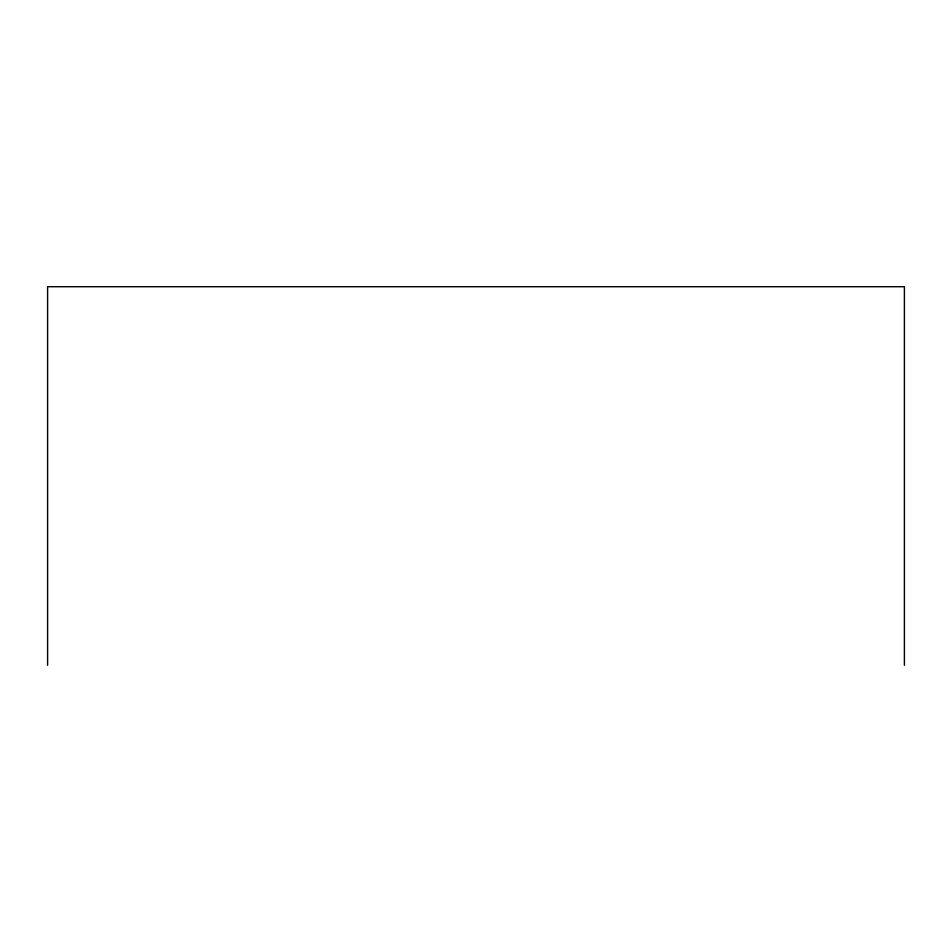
<?xml version="1.0" encoding="UTF-8"?>
<svg xmlns="http://www.w3.org/2000/svg" width="952" height="952" viewBox="0 0 952 952"><rect width="100%" height="100%" fill="white"/><g stroke="black" fill="none" stroke-linecap="round" stroke-linejoin="round"><path stroke-width="1.43" d="M904.4 665.293L904.4 286.707L47.6 286.707L47.6 665.293"/></g></svg>
